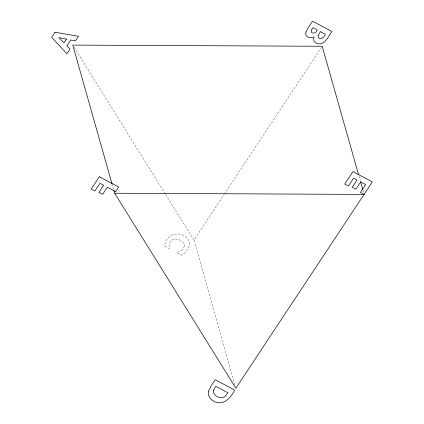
<?xml version="1.0" encoding="UTF-8"?>
<svg xmlns="http://www.w3.org/2000/svg" width="424" height="424" viewBox="0 0 424 424"><rect width="100%" height="100%" fill="white"/><g stroke="black" fill="none" stroke-linecap="round" stroke-linejoin="round"><path stroke-width="0.32" stroke-dasharray="2.12 1.59" d="M234.97 384.992L193.948 240.026L223.909 194.759M224.275 194.208L321.477 47.371M74.147 47.34L165.307 193.959M165.657 194.521L193.948 240.026M358.911 175.971L360.352 181.059M362.87 189.957L363.771 193.137M112.153 184.334L113.595 189.422M184.228 245.676C184.127 249.365 180.518 251.522 177.317 252.354L177.041 252.773L181.61 255.19C185.187 253.123 188.177 249.826 189.215 245.756A9.816 8.893 -15.8 0 0 188.378 240.011C182.198 229.252 164.666 233.757 164.708 246.249L169.34 248.703L169.653 248.231L169.595 243.599A6.471 5.867 -15.8 0 1 171.916 240.164C176.273 237.292 183.693 240.382 184.228 245.676"/><path stroke-width="0.64" d="M113.955 190.694L114.671 193.238L364.131 194.409M364.115 194.362L360.411 192.401L365.61 184.546L360.702 181.949L355.911 189.184L352.206 187.228L356.997 179.988L353.595 178.186L348.39 186.041L344.686 184.08L352.932 171.619L372.362 181.901L235.866 388.172L114.671 193.238M358.55 174.699L322.208 46.264L72.753 45.092L111.973 183.698M360.533 181.695L362.69 189.327M208.592 391.119L208.396 393.09L208.756 395.481A10.743 9.736 -15.8 0 0 211.544 399.7C220.904 407.522 230.524 399.329 234.594 390.027L215.164 379.75L211.38 385.464L208.592 391.119M318.042 35.717C318.085 41.133 324.811 37.736 325.341 34.196L320.47 31.625L318.042 35.717M305.921 32.017L305.725 33.194A4.441 4.023 -15.8 0 0 307.018 36.369C308.958 38.118 311.942 38.054 314.036 36.819C312.594 39.776 314.624 43.01 317.693 43.656A6.169 5.592 -15.8 0 0 321.869 43.455C326.962 41.372 328.701 35.425 331.95 31.482L312.52 21.2L308.211 27.708L305.921 32.017M213.595 389.979C212.35 394.267 217.003 397.362 220.75 397.707A5.756 5.215 -15.8 0 0 225.139 396.35L227.889 392.73L215.726 386.296L213.595 389.979M311.608 29.881C309.478 34.551 316.77 33.846 317.147 29.86L313.034 27.687L311.608 29.881M54.977 32.24L51.638 37.285L66.95 53.79L70.098 49.025L66.897 45.776L70.728 39.989L75.456 40.937L78.53 36.294L54.977 32.24M66.536 39.135L64.045 42.898L58.883 37.63L66.536 39.135M99.311 176.739L91.144 189.078L94.854 191.038L99.969 183.306L103.636 185.246L98.93 192.358L102.635 194.319L107.346 187.207L115.694 191.622L118.741 187.021L99.311 176.739"/></g></svg>
